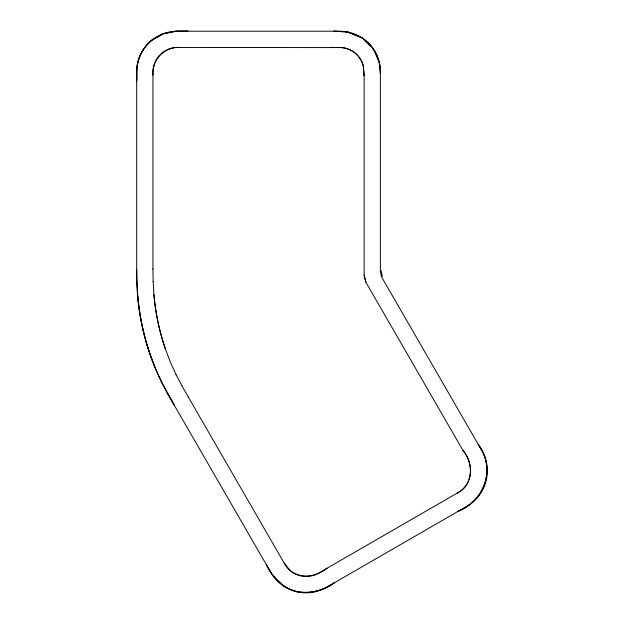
<?xml version="1.0" encoding="UTF-8"?>
<svg xmlns="http://www.w3.org/2000/svg" width="624" height="624" viewBox="0 0 624 624"><rect width="100%" height="100%" fill="white"/><g stroke="black" fill="none" stroke-linecap="round" stroke-linejoin="round"><path stroke-width="0.94" d="M136.711 81.471L136.711 71.682A40.576 40.576 0 0 1 151.811 40.217L163.309 33.735L176.023 31.255L188.019 31.2M136.711 79.934L136.796 69.818A40.724 40.724 0 0 1 152.045 40.037L163.043 33.821L175.523 31.278L187.528 31.2M152.95 75.223C151.351 60.411 164.12 46.769 179.033 47.447L341.351 47.588A24.391 24.391 0 0 1 363.254 65.77L364.127 75.403M154.76 63.094L153.239 68.648L152.95 74.482L152.95 269.108M457.158 493.124C473.273 485.043 474.061 463.585 463.187 450.801L365.875 282.243L364.127 275.371L364.127 74.248M458.695 510.994C485.098 500.261 495.752 468.289 478.522 444.865M458.234 511.259C485.308 500.035 495.854 468.562 478.241 444.382M327.093 568.214C314.465 578.947 292.999 579.524 284.427 563.511L188.347 397.106M330.314 47.447L340.626 47.525A24.484 24.484 0 0 1 363.316 65.957L364.127 75.699M333.528 31.2L346.952 31.847L361.117 37.315A40.888 40.888 0 0 1 380.375 73.64M334.472 31.2L348.091 32.097L362.45 38.158L370.461 46.293M283.46 585.944C299.325 596.068 319.644 593.541 334.448 582.73C323.177 590.483 309.504 594.383 295.924 591.544C282.477 587.395 272.236 577.145 266.292 564.595M281.401 583.963L273.172 576.038L266.682 565.266M372.466 48.321L373.807 49.678L379.314 62.813L380.281 73.219M284.115 562.981L290.043 570.492A24.562 24.562 0 0 0 318.357 573.253L457.595 492.874C473.639 484.552 473.756 463.086 462.961 450.403M182.083 386.077L188.417 397.223M174.205 405.093L161.265 381.358M167.653 393.51L174.08 404.875M175.968 374.478L182.153 386.201M176.023 374.587L170.36 362.115L165.469 349.151A227.893 227.893 0 0 1 153.941 294.817L153.169 281.502M161.359 381.568L155.345 368.308L150.134 354.51A244.592 244.592 0 0 1 137.818 296.79M364.127 275.036L365.875 282.243M381.1 270.676L382.356 276.307M136.968 282.961L137.834 296.899A244.312 244.312 0 0 0 145.766 340.408A245.653 245.653 0 0 0 155.446 368.542M136.711 269.833L136.976 282.992M152.95 268.889L153.176 281.72M155.009 62.166A24.976 24.976 0 0 1 179.408 47.455M165.477 349.167A227.713 227.713 0 0 1 153.917 294.622M467.033 506.181L326.352 587.402A40.607 40.607 0 0 1 270.878 572.536L169.354 396.692A243.664 243.664 0 0 1 136.711 274.864L136.711 71.807A40.607 40.607 0 0 1 177.317 31.2L339.76 31.2A40.615 40.615 0 0 1 380.367 71.807L380.367 271.112L381.467 276.767L481.892 450.707A40.615 40.615 0 0 1 467.033 506.181"/></g></svg>
